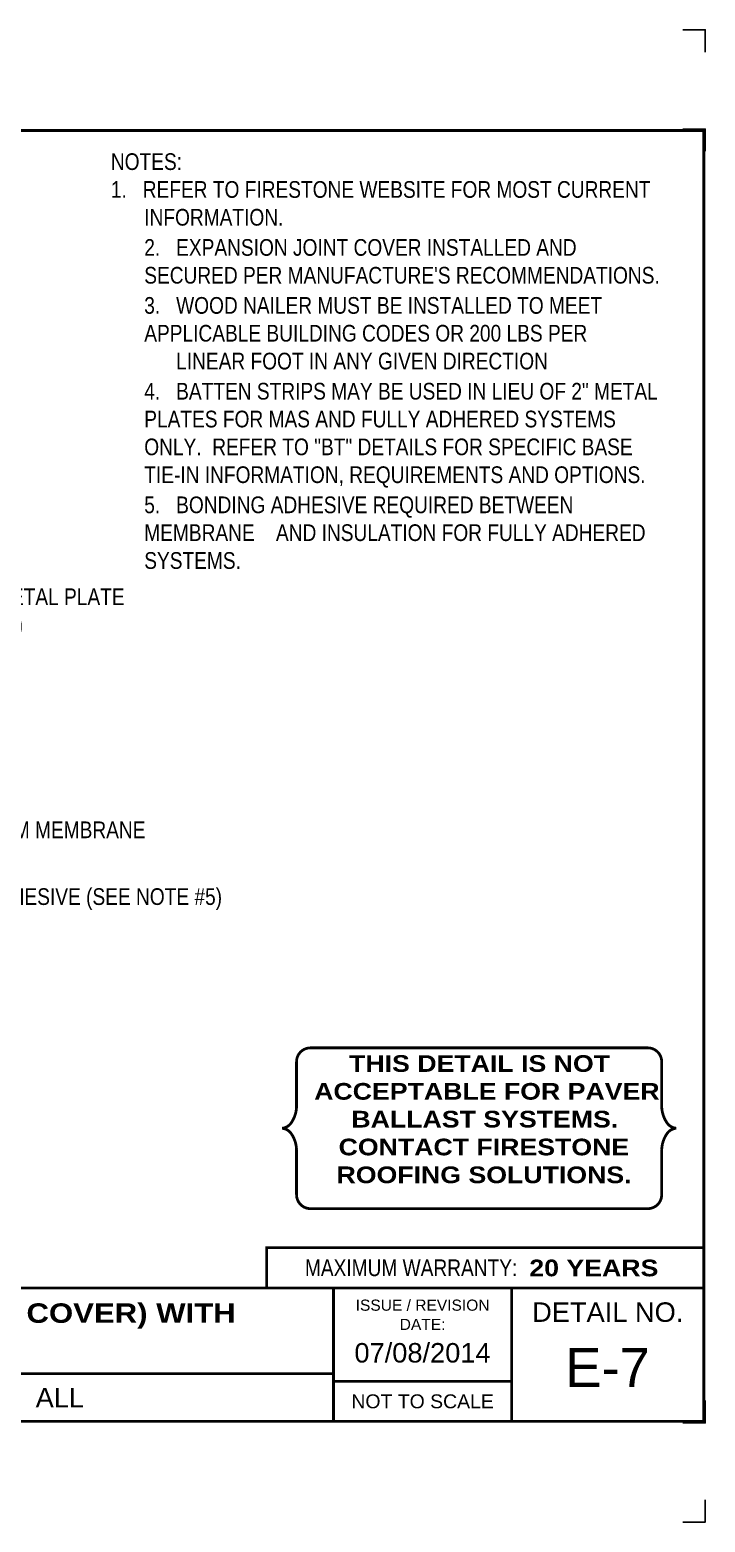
# Model space of a CAD drawing. Header units: inches. Extents: x 277.4 to 297.5, y -1.8 to 14.9.
# Drawn here: x 289.89 to 297.48, y -1.82 to 14.94 of the extents above; entities that cross this region are included whole.
import ezdxf
from ezdxf.enums import TextEntityAlignment as Align

# ---------------------------------------------------------------- set-up
doc = ezdxf.new("R2010")
doc.units = ezdxf.units.IN
doc.header["$MEASUREMENT"] = 0
doc.layers.get('0').update_dxf_attribs({"linetype": 'CONTINUOUS'})
doc.layers.get('DEFPOINTS').update_dxf_attribs({"linetype": 'CONTINUOUS'})
for name, color, linetype in [('FSBP-ANNO-NOTE', 7, 'CONTINUOUS'), ('FSBP-TTLB', 7, 'CONTINUOUS'), ('FSBP-TTLB-BORDER', 7, 'CONTINUOUS'), ('FSBP-TTLB-TEXT', 7, 'CONTINUOUS')]:
    doc.layers.add(name, color=color, linetype=linetype)
doc.styles.add('FSBP_ARIAL', font='arial.ttf')
doc.styles.add('FSBP_ARIAL_BOLD', font='')
doc.styles.add('FSBP_ARIAL_NAR', font='ARIALN.TTF')
doc.styles.get('FSBP_ARIAL_BOLD').set_extended_font_data('Arial Black')

# ---------------------------------------------------------------- blocks, each defined once
blk = doc.blocks.new('TTLB-EPDM_2')
at = {"layer": 'DEFPOINTS', "linetype": 'Continuous', "ltscale": 1.75}
for points in [[(20.016, 13.881), (20.016, 14.131), (19.766, 14.131)], [(20.016, -2.381), (20.016, -2.631), (19.766, -2.631)]]:
    blk.add_lwpolyline(points, dxfattribs=at)
at = {"layer": 'DEFPOINTS', "color": 1}
for points in [[(20.016, 12.766), (20.016, 13.016), (19.766, 13.016)], [(20.016, -1.266), (20.016, -1.516), (19.766, -1.516)]]:
    blk.add_lwpolyline(points, dxfattribs=at)
at = {"layer": 'FSBP-TTLB', "const_width": 0.0312}
blk.add_lwpolyline([(15.09, 0), (20, 0), (20, 0.451), (15.09, 0.451)], close=True, dxfattribs=at)
for points in [[(0, 0), (0, -1.5), (20, -1.5), (20, 0), (0, 0)], [(15.84, 0), (15.84, -0.964)], [(17.841, 0), (17.841, -1.5)], [(20, 0), (20, -1.5)], [(4.825, -0.964), (15.84, -0.964)], [(15.84, -0.964), (15.84, -1.5)], [(15.84, -1.049), (17.841, -1.049)]]:
    blk.add_lwpolyline(points, dxfattribs=at)
at = {"layer": 'FSBP-TTLB-BORDER', "const_width": 0.0312}
blk.add_lwpolyline([(20, 0), (20, 13), (0, 13), (0, 0)], dxfattribs=at)
at = {"layer": 'FSBP-TTLB-TEXT', "style": 'FSBP_ARIAL_NAR'}
blk.add_text('MAXIMUM WARRANTY:', height=0.1875, dxfattribs=at).set_placement((17.905, 0.226), align=Align.MIDDLE_RIGHT)
at = {"layer": 'FSBP-TTLB-TEXT', "style": 'FSBP_ARIAL'}
for s, height, p in [('ISSUE / REVISION', 0.125, (16.841, -0.194)), ('DETAIL NO.', 0.2188, (18.921, -0.272)), ('DATE:', 0.125, (16.841, -0.41)), ('NOT TO SCALE', 0.15625, (16.841, -1.274))]:
    blk.add_text(s, height=height, dxfattribs=at).set_placement(p, align=Align.MIDDLE_CENTER)
at = {"layer": 'FSBP-TTLB-TEXT'}
for tag, height, style, p in [('MAXIMUM_WARRANTY', 0.188, 'FSBP_ARIAL_BOLD', (18.04, 0.224)), ('ACCPT_SYSTEMS', 0.219, 'FSBP_ARIAL', (12.494, -1.232))]:
    blk.add_attdef(tag, text='', height=height, dxfattribs=dict(at, style=style)).set_placement(p, align=Align.MIDDLE_LEFT)
for tag, height, style, p in [('DETAIL_DESCP_LINE_1', 0.219, 'FSBP_ARIAL_BOLD', (10.331, -0.283)), ('DETAIL_DESCP_LINE_2', 0.219, 'FSBP_ARIAL_BOLD', (10.331, -0.681)), ('ISSUE_REV_DATE', 0.219, 'FSBP_ARIAL', (16.841, -0.728)), ('DETAIL_NUMBER', 0.438, 'FSBP_ARIAL', (18.919, -0.893))]:
    blk.add_attdef(tag, text='', height=height, dxfattribs=dict(at, style=style)).set_placement(p, align=Align.MIDDLE_CENTER)

msp = doc.modelspace()

# ---------------------------------------------------------------- linework, layer by layer
at = {"layer": 'FSBP-ANNO-NOTE', "const_width": 0.0312}
msp.add_lwpolyline([(292.888, 2.841), (292.888, 3.348, -0.414214), (293.044, 3.504), (296.834, 3.504, -0.414214), (296.99, 3.348), (296.99, 2.841, 0.140908), (297.049, 2.663, 0.224453), (297.153, 2.601, 0.224453), (297.049, 2.54, 0.140908), (296.99, 2.362), (296.99, 1.855, -0.414214), (296.834, 1.698), (293.044, 1.698, -0.414214), (292.888, 1.855), (292.888, 2.362, 0.140908), (292.829, 2.54, 0.224453), (292.725, 2.601, 0.224453), (292.829, 2.663, 0.140908)], format="xyb", close=True, dxfattribs=at)
msp.add_lwpolyline([(292.888, 2.841), (292.888, 3.348, -0.414214), (293.044, 3.504), (296.834, 3.504, -0.414214), (296.99, 3.348), (296.99, 2.841, 0.140908), (297.049, 2.663, 0.224453), (297.153, 2.601, 0.224453), (297.049, 2.54, 0.140908), (296.99, 2.362), (296.99, 1.855, -0.414214), (296.834, 1.698), (293.044, 1.698, -0.414214), (292.888, 1.855), (292.888, 2.362, 0.140908), (292.829, 2.54, 0.224453), (292.725, 2.601, 0.224453), (292.829, 2.663, 0.140908)], format="xyb", close=True, dxfattribs=at)

# ---------------------------------------------------------------- block references
at = {"ltscale": 1.75}
ref = msp.add_blockref('TTLB-EPDM_2', (277.463, 0.808), dxfattribs=at)
ref.add_attrib('DETAIL_DESCP_LINE_1', 'EXPANSION JOINT (MANUFACTURED COVER) WITH', dxfattribs={"layer": 'FSBP-TTLB-TEXT', "height": 0.21875, "style": 'FSBP_ARIAL_BOLD'}).set_placement((287.794, 0.525), align=Align.MIDDLE_CENTER)
ref.add_attrib('ACCPT_SYSTEMS', 'ALL', dxfattribs={"layer": 'FSBP-TTLB-TEXT', "height": 0.2188, "style": 'FSBP_ARIAL'}).set_placement((289.957, -0.425), align=Align.MIDDLE_LEFT)
ref.add_attrib('ISSUE_REV_DATE', '07/08/2014', dxfattribs={"layer": 'FSBP-TTLB-TEXT', "height": 0.2188, "style": 'FSBP_ARIAL'}).set_placement((294.303, 0.079), align=Align.MIDDLE_CENTER)
ref.add_attrib('DETAIL_NUMBER', 'E-7', dxfattribs={"layer": 'FSBP-TTLB-TEXT', "height": 0.4375, "style": 'FSBP_ARIAL'}).set_placement((296.382, -0.086), align=Align.MIDDLE_CENTER)
ref.add_attrib('MAXIMUM_WARRANTY', '20 YEARS', dxfattribs={"layer": 'FSBP-TTLB-TEXT', "height": 0.1875, "style": 'FSBP_ARIAL_BOLD'}).set_placement((295.503, 1.032), align=Align.MIDDLE_LEFT)

# ---------------------------------------------------------------- texts
at = {"layer": 'FSBP-ANNO-NOTE', "style": 'FSBP_ARIAL_NAR'}
for s, p in [('RUBBERGARD EPDM MEMBRANE', (287.695, 5.953)), ('BONDING ADHESIVE (SEE NOTE #5)', (288.316, 5.203))]:
    msp.add_text(s, height=0.1875, dxfattribs=at).set_placement(p, align=Align.MIDDLE_LEFT)
at = {"layer": 'FSBP-ANNO-NOTE', "char_height": 0.1875, "attachment_point": 1}
for s, width, heights, insert, style in [('\\A1;NOTES:\\P\\pi-0.375,l0.375;1.   REFER TO FIRESTONE WEBSITE FOR MOST CURRENT INFORMATION.\\P\\pi0;{\\H0.083333x;\\P\\pi-0.375;}2.   EXPANSION JOINT COVER INSTALLED AND SECURED PER MANUFACTURE\'S RECOMMENDATIONS.{\\H0.083333x;\\P\\P}3.   WOOD NAILER MUST BE INSTALLED TO MEET APPLICABLE BUILDING CODES OR 200 LBS PER \\P\\pt0.375;      LINEAR FOOT IN ANY GIVEN DIRECTION\\P\\pi0,tz;{\\H0.083333x;\\P\\pi-0.375;}4.   BATTEN STRIPS MAY BE USED IN LIEU OF 2" METAL PLATES FOR MAS AND FULLY ADHERED SYSTEMS ONLY.  REFER TO "BT" DETAILS FOR SPECIFIC BASE TIE-IN INFORMATION, REQUIREMENTS AND OPTIONS.{\\H0.083333x;\\P\\P\\pt0.375;}5.   BONDING ADHESIVE REQUIRED BETWEEN MEMBRANE    AND INSULATION FOR FULLY ADHERED SYSTEMS.', 6.25719, [4.75], (290.802, 13.552), 'FSBP_ARIAL_NAR'), ('FIRESTONE FASTENERS AND 2" METAL PLATE \\P@ 12" (305 mm) O.C. (SEE NOTE #4 )', 4.95868, [0.66], (286.095, 8.665), 'FSBP_ARIAL_NAR'), ('\\pi0.5972;THIS DETAIL IS NOT \\P\\pi0.20487;ACCEPTABLE FOR PAVER \\P\\pi0.62285;BALLAST SYSTEMS.  \\P\\pi0.47934;CONTACT FIRESTONE \\P\\pi0.456;ROOFING SOLUTIONS.', 4.12099, [1.628], (292.881, 3.422), 'FSBP_ARIAL_BOLD')]:
    msp.add_mtext_dynamic_manual_height_columns(s, width=width, gutter_width=5, heights=heights, dxfattribs=dict(at, insert=insert, style=style))

doc.saveas('drawing.dxf')
